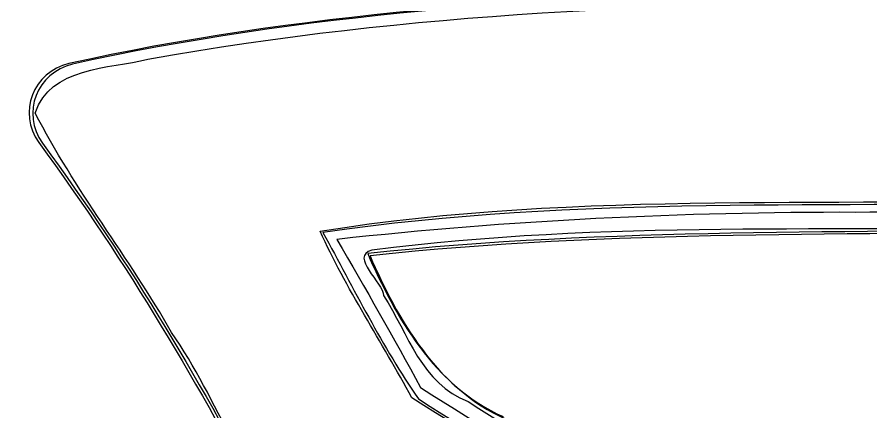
# Model space of a CAD drawing. Extents: x -1 to 139, y 0 to 188.
# Drawn here: x 88.23 to 119.6, y 100.42 to 114.92 of the extents above; entities that cross this region are included whole.
import ezdxf

# ---------------------------------------------------------------- set-up
doc = ezdxf.new("R2010")
doc.units = 0
for name, color, linetype in [('Back_Silk', 7, 'CONTINUOUS'), ('Edge', 7, 'CONTINUOUS'), ('Infill', 7, 'CONTINUOUS')]:
    doc.layers.add(name, color=color, linetype=linetype)

msp = doc.modelspace()

# ---------------------------------------------------------------- linework, layer by layer
at = {"layer": 'Back_Silk', "color": 7}
for points in [[(128.360468, 115.68739), (128.160468, 115.68739), (106.660466, 116.88739), (90.260466, 113.18739)], [(90.260466, 113.18739), (88.960466, 112.88739), (88.360466, 111.38739), (89.160466, 110.28739)], [(89.160466, 110.28739), (92.460466, 105.78739), (95.060466, 101.38739), (97.560466, 96.58739)]]:
    msp.add_open_spline(points, degree=3, dxfattribs=at)
at = {"layer": 'Edge', "color": 7}
for points in [[(127.841403, 107.180396), (118.937643, 106.92985), (109.959113, 107.207065), (101.110893, 106.233215)], [(101.110893, 106.233215), (102.105003, 103.936053), (103.583403, 101.331451), (106.094223, 100.245862)]]:
    msp.add_open_spline(points, degree=3, dxfattribs=at)
at = {"layer": 'Infill', "color": 7}
for points in [[(128.22574, 115.711024), (128.02574, 115.711024), (106.52574, 116.911024), (90.125742, 113.211024)], [(93.036783, 113.370438), (102.62166, 115.104421), (112.38073, 115.498386), (122.10294, 115.397353)], [(88.892625, 111.394848), (89.433223, 113.087225), (91.613138, 113.0356), (93.036783, 113.370438)], [(90.125742, 113.211024), (88.825742, 112.911024), (88.225742, 111.411024), (89.025742, 110.311024)], [(93.904143, 103.335005), (92.343505, 106.082904), (90.326205, 108.59842), (88.892625, 111.394848)], [(89.025742, 110.311024), (92.325742, 105.811024), (94.925742, 101.411024), (97.425742, 96.611024)], [(99.363702, 107.058436), (108.96695, 108.600098), (118.74538, 107.875747), (128.42812, 108.285136)], [(127.67499, 108.134665), (118.27147, 107.851176), (108.79755, 108.398686), (99.466735, 107.004002)], [(126.95931, 107.215889), (118.39554, 106.990479), (109.77565, 107.470215), (101.26188, 106.35391)], [(102.73819, 100.929603), (101.62873, 102.968851), (100.3066, 104.972685), (99.363702, 107.058436)], [(99.466735, 107.004002), (100.59025, 104.955306), (101.66019, 102.794183), (102.97369, 100.896432)], [(127.92698, 107.099673), (119.02321, 106.849127), (110.04468, 107.126343), (101.19646, 106.152492)], [(101.26188, 106.35391), (100.42482, 106.146422), (101.68058, 105.14666), (101.696, 104.690844)], [(101.19646, 106.152492), (102.19057, 103.855331), (103.66898, 101.250728), (106.1798, 100.165139)], [(101.696, 104.690844), (102.60585, 103.279468), (103.08752, 101.441026), (104.79777, 100.800507)], [(98.803459, 95.69833), (96.533725, 97.769514), (95.638855, 100.860066), (93.904143, 103.335005)], [(116.53011, 92.046821), (112.17722, 95.363492), (107.34841, 97.993983), (102.73819, 100.929603)], [(102.97369, 100.896432), (107.57672, 97.962932), (112.44051, 95.381776), (116.74123, 92.005607)], [(104.79777, 100.800507), (108.96119, 98.100896), (113.41435, 95.790376), (117.27701, 92.659199)]]:
    msp.add_open_spline(points, degree=3, dxfattribs=at)
at = {"layer": 'Infill', "color": 1}
for points in [[(119.051075, 107.748661), (112.680195, 107.763261), (106.304355, 107.451831), (99.971005, 106.754521)], [(127.297172, 107.606091), (124.547067, 107.576391), (121.802675, 107.810821), (119.051075, 107.748661)], [(99.971005, 106.754521), (101.025605, 104.955661), (102.056605, 103.142931), (103.053035, 101.311161)], [(103.053035, 101.311161), (107.455295, 98.513451), (112.019415, 95.956231), (116.295215, 92.967411)]]:
    msp.add_open_spline(points, degree=3, dxfattribs=at)

doc.saveas('drawing.dxf')
